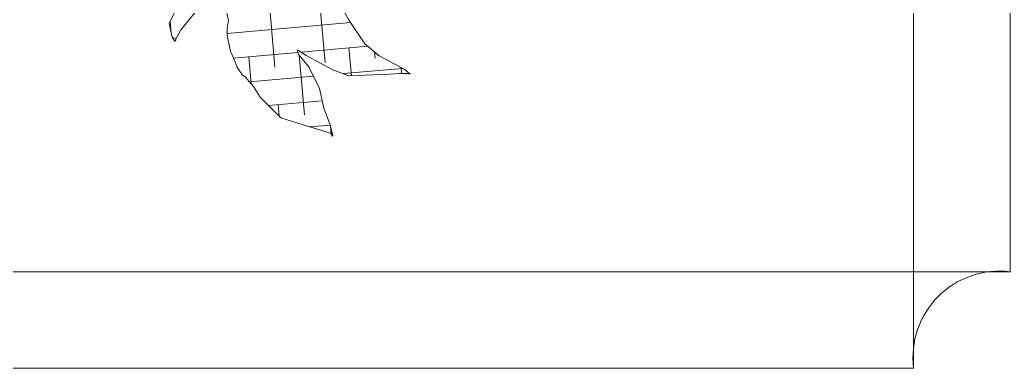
# Model space of a CAD drawing. Header units: metres. Extents: x -56 to -36, y -677 to -309.
# Drawn here: x -38.8866 to -38.502, y -316.4349 to -316.2995 of the extents above; entities that cross this region are included whole.
import ezdxf

# ---------------------------------------------------------------- set-up
doc = ezdxf.new("R2010")
doc.units = ezdxf.units.M
doc.header["$LTSCALE"] = 5
doc.header["$MEASUREMENT"] = 0
doc.layers.add('A-FURN', color=7, linetype='Continuous', lineweight=18)

msp = doc.modelspace()

# ---------------------------------------------------------------- linework, layer by layer
at = {"layer": 'A-FURN'}
for p, q in [((-38.53948039482813, -316.434924099717), (-38.53948039482813, -315.8349240997403)), ((-38.50198039490962, -316.3974240997403), (-38.50198039479321, -315.872424099717)), ((-39.10198039482813, -316.3974240997403), (-38.50198039485142, -316.3974240997403)), ((-39.06448039485142, -316.4349240997752), (-38.53948039476992, -316.434924099717))]:
    msp.add_line(p, q, dxfattribs=at)
at = {"layer": 'A-FURN', "color": 252}
for p, q in [((-38.77017867649525, -316.2919145342346), (-38.76805425526575, -316.3161967800006)), ((-38.82862677125658, -316.3009300570496), (-38.82532769153752, -316.2943534140345)), ((-38.81760325240342, -316.2954863280664), (-38.82400704813998, -316.303382675976)), ((-38.80555740212239, -316.2997699255796), (-38.80665830179473, -316.2947998983367)), ((-38.78960447310797, -316.2936140712181), (-38.78748005187859, -316.317896316984)), ((-38.76239573739784, -316.293211215498), (-38.75866901723398, -316.2998115545652)), ((-38.82742578980074, -316.3063519051173), (-38.82862677125658, -316.3009300570496)), ((-38.82818962261481, -316.3000586108265), (-38.82777823595271, -316.3047607818912)), ((-38.82400704813998, -316.303382675976), (-38.82607951893087, -316.3073176677985)), ((-38.80605007789077, -316.305724928371), (-38.80600293695605, -316.3028705489273)), ((-38.7581096164063, -316.3006458717137), (-38.80603544384692, -316.3048388383048)), ((-38.80600293695605, -316.3028705489273), (-38.80555740212239, -316.2997699255796)), ((-38.75866901723398, -316.2998115545652), (-38.7525814278072, -316.3088908765825)), ((-38.82641119151438, -316.3078651253955), (-38.82742578980074, -316.3063519051173)), ((-38.82567912292282, -316.3065574375339), (-38.82719883577263, -316.3066903951801)), ((-38.82607951893087, -316.3073176677985), (-38.82597943716613, -316.3077694884101)), ((-38.80471565411435, -316.3117492039596), (-38.80605007789077, -316.305724928371)), ((-38.82597943716613, -316.3077694884101), (-38.82641119151438, -316.3078651253955)), ((-38.75142945634425, -316.3098486768538), (-38.7773542152224, -316.3121167993602)), ((-38.75876624120528, -316.3104905623557), (-38.75782367112177, -316.3212641877094)), ((-38.7525814278072, -316.3088908765825), (-38.7470295411708, -316.3135069618737)), ((-38.80333408923869, -316.3149191001438), (-38.80471565411435, -316.3117492039596)), ((-38.77856675070987, -316.3122228824695), (-38.80355632922377, -316.3144091872958)), ((-38.80216840173077, -316.3181368147571), (-38.80333408923869, -316.3149191001438)), ((-38.79761783443089, -316.3138896363229), (-38.79669988962272, -316.3243817934911)), ((-38.77878887352412, -316.3112201059312), (-38.77842190695364, -316.312876781624)), ((-38.77800779942967, -316.3116790780863), (-38.77878887352412, -316.3112201059312)), ((-38.77842190695364, -316.312876781624), (-38.77438116099134, -316.3178275963772)), ((-38.77809714909463, -316.3132746824112), (-38.77606761658862, -316.3364723451051)), ((-38.77534861824577, -316.3134599965394), (-38.77800779942967, -316.3116790780863)), ((-38.76479626169865, -316.3191803901641), (-38.77534861824577, -316.3134599965394)), ((-38.74884732628439, -316.3119955745427), (-38.74862845865292, -316.3144972430172)), ((-38.7470295411708, -316.3135069618737), (-38.737009020746, -316.3188711717657)), ((-38.80125388526707, -316.319198214375), (-38.80216840173077, -316.3181368147571)), ((-38.77438116099134, -316.3178275963772), (-38.77025411359446, -316.3262352180371)), ((-38.73780681657107, -316.3184440937223), (-38.76104287852186, -316.320476985728)), ((-38.73852976980427, -316.3180570806011), (-38.73832076616637, -316.3204460031145)), ((-38.80115380350227, -316.3196500349867), (-38.80125388526707, -316.319198214375)), ((-38.80058860665955, -316.3201568256681), (-38.80115380350227, -316.3196500349867)), ((-38.80045516428098, -316.3207592532376), (-38.80058860665955, -316.3201568256681)), ((-38.80045516428098, -316.3207592532376), (-38.80058860665955, -316.3201568256681)), ((-38.80058860665955, -316.3201568256681), (-38.80045516428098, -316.3207592532376)), ((-38.79914225396695, -316.3215744090095), (-38.80045516428098, -316.3207592532376)), ((-38.7958001472746, -316.3254160055698), (-38.79914225396695, -316.3215744090095)), ((-38.77258497427593, -316.3214867882598), (-38.79733469978433, -316.3236521086672)), ((-38.75866539784997, -316.3212982796773), (-38.76479626169865, -316.3191803901641)), ((-38.74295350138604, -316.3206619098775), (-38.75866539784997, -316.3212982796773)), ((-38.73915014613786, -316.3204514233404), (-38.74295350138604, -316.3206619098775)), ((-38.7362102998666, -316.3204322106376), (-38.73915014613786, -316.3204514233404)), ((-38.737009020746, -316.3188711717657), (-38.7350308318731, -316.3206449388887)), ((-38.7350308318731, -316.3206449388887), (-38.7362102998666, -316.3204322106376)), ((-38.79328818879017, -316.3295994828549), (-38.7958001472746, -316.3254160055698)), ((-38.77025411359446, -316.3262352180371), (-38.76855272323823, -316.333916169425)), ((-38.78517526955588, -316.3375981925514), (-38.79328818879017, -316.3295994828549)), ((-38.76920350810613, -316.33097819172), (-38.79004074226188, -316.3328012134878)), ((-38.78620539914087, -316.3324656644437), (-38.78581121597361, -316.3369711986628)), ((-38.76855272323823, -316.333916169425), (-38.76600547075734, -316.3403037801066)), ((-38.7744423295982, -316.3410666341861), (-38.78517526955588, -316.3375981925514)), ((-38.77008949118081, -316.3423143980222), (-38.7744423295982, -316.3410666341861)), ((-38.76596595252843, -316.3404821857254), (-38.77402233491344, -316.3411870278531)), ((-38.76600547075734, -316.3403037801066), (-38.76503801350285, -316.3446713799445)), ((-38.76590579867971, -316.3407537511495), (-38.76561011683773, -316.3441334100677)), ((-38.76570329215903, -316.3437127687094), (-38.77008949118081, -316.3423143980222)), ((-38.76546976801561, -316.3447670168906), (-38.76570329215903, -316.3437127687094)), ((-38.76503801350285, -316.3446713799445), (-38.76546976801561, -316.3447670168906))]:
    msp.add_line(p, q, dxfattribs=at)
at = {"layer": 'A-FURN'}
msp.add_arc((-38.50615522570908, -316.4307492689176), 0.0335856533212851, 82.85943589865137, 187.1405640151609, dxfattribs=at)

doc.saveas('drawing.dxf')
